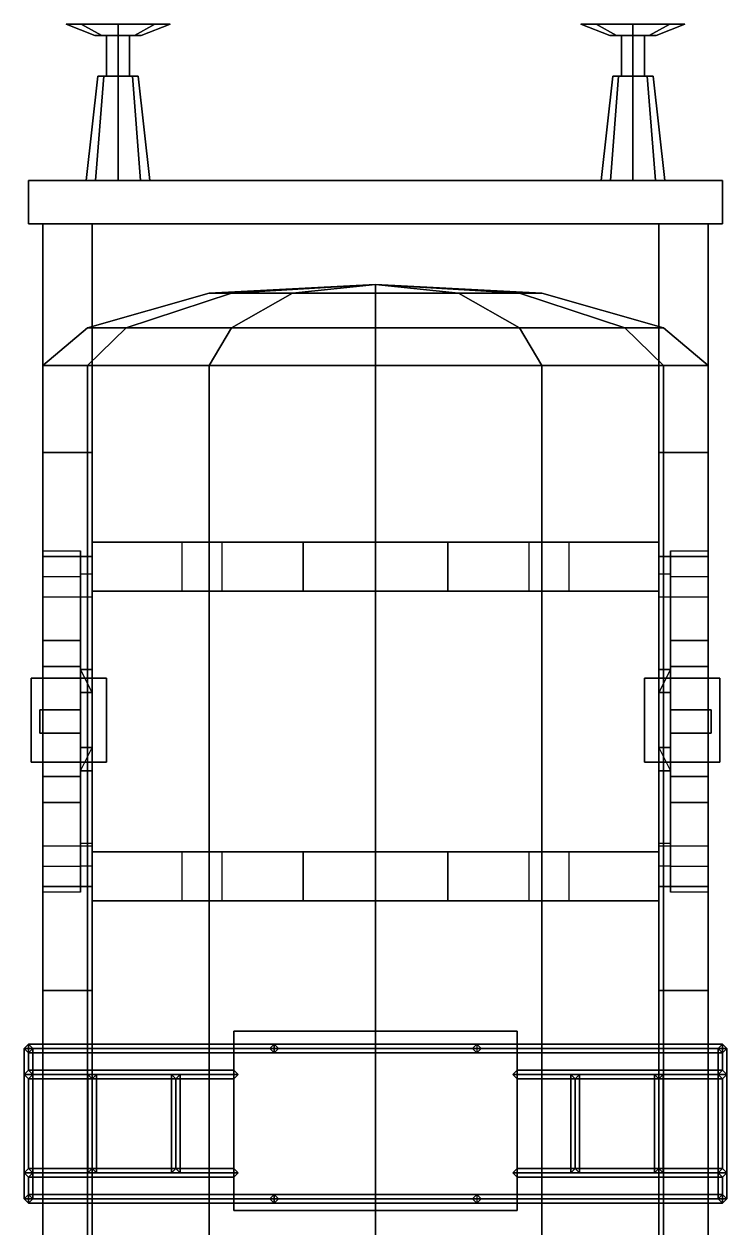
# Model space of a CAD drawing. Extents: x -1.21 to 1.22, y -4.32 to 4.32.
# Drawn here: x -1.215 to 1.215, y 0.16 to 4.32 of the extents above; entities that cross this region are included whole.
import ezdxf

# ---------------------------------------------------------------- set-up
doc = ezdxf.new("R2010")
doc.units = 0
doc.layers.get('0').update_dxf_attribs({"linetype": 'CONTINUOUS'})
doc.layers.add('BUFFER', color=1, linetype='CONTINUOUS')

msp = doc.modelspace()

# ---------------------------------------------------------------- linework, layer by layer
for points in [[(-1.2, 3.78, 0.88), (-1.2, 3.63, 0.88), (-1.2, 3.63, 1.3), (-1.2, 3.78, 1.3)], [(-1.2, 3.78, 1.3), (-1.2, 3.63, 1.3), (1.2, 3.63, 1.3), (1.2, 3.78, 1.3)], [(1.2, 3.78, 1.3), (1.2, 3.78, 0.88), (-1.2, 3.78, 0.88), (-1.2, 3.78, 1.3)], [(1.2, 3.78, 0.88), (1.2, 3.63, 0.88), (-1.2, 3.63, 0.88), (-1.2, 3.78, 0.88)], [(1.2, 3.63, 1.3), (1.2, 3.63, 0.88), (1.2, 3.78, 0.88), (1.2, 3.78, 1.3)], [(-1.2, 3.63, 1.3), (-1.2, 3.63, 0.88), (1.2, 3.63, 0.88), (1.2, 3.63, 1.3)], [(-1.15, -3.63, 1.3), (-0.98, -3.63, 1.3), (-0.98, 3.63, 1.3), (-1.15, 3.63, 1.3)], [(-1.15, 3.63, 1.3), (-1.15, 3.63, 1.01), (-1.15, -3.63, 1.01), (-1.15, -3.63, 1.3)], [(-1.15, 3.63, 1.01), (-0.98, 3.63, 1.01), (-0.98, -3.63, 1.01), (-1.15, -3.63, 1.01)], [(-0.98, -3.63, 1.3), (-0.98, -3.63, 1.01), (-0.98, 3.63, 1.01), (-0.98, 3.63, 1.3)], [(0.98, 3.63, 1.3), (0.98, 3.63, 1.01), (0.98, -3.63, 1.01), (0.98, -3.63, 1.3)], [(0.98, -3.63, 1.3), (1.15, -3.63, 1.3), (1.15, 3.63, 1.3), (0.98, 3.63, 1.3)], [(0.98, 3.63, 1.01), (1.15, 3.63, 1.01), (1.15, -3.63, 1.01), (0.98, -3.63, 1.01)], [(1.15, -3.63, 1.3), (1.15, -3.63, 1.01), (1.15, 3.63, 1.01), (1.15, 3.63, 1.3)], [(0, 3.42, 2.46), (-0.575, 3.39, 2.46), (-0.498, 3.39, 2.7475), (0, 3.42, 2.46)], [(0, 3.42, 2.46), (-0.498, 3.39, 2.1725), (-0.575, 3.39, 2.46), (0, 3.42, 2.46)], [(0, 3.42, 2.46), (-0.498, 3.39, 2.7475), (-0.2875, 3.39, 2.958), (0, 3.42, 2.46)], [(0, 3.42, 2.46), (-0.2875, 3.39, 1.962), (-0.498, 3.39, 2.1725), (0, 3.42, 2.46)], [(0, 3.42, 2.46), (-0.2875, 3.39, 2.958), (0, 3.39, 3.035), (0, 3.42, 2.46)], [(0, 3.42, 2.46), (0, 3.39, 1.885), (-0.2875, 3.39, 1.962), (0, 3.42, 2.46)], [(0, 3.42, 2.46), (0, 3.39, 3.035), (0.2875, 3.39, 2.958), (0, 3.42, 2.46)], [(0, 3.42, 2.46), (0.2875, 3.39, 2.958), (0.498, 3.39, 2.7475), (0, 3.42, 2.46)], [(0, 3.42, 2.46), (0.498, 3.39, 2.7475), (0.575, 3.39, 2.46), (0, 3.42, 2.46)], [(0, 3.42, 2.46), (0.575, 3.39, 2.46), (0.498, 3.39, 2.1725), (0, 3.42, 2.46)], [(0, 3.42, 2.46), (0.498, 3.39, 2.1725), (0.2875, 3.39, 1.962), (0, 3.42, 2.46)], [(0, 3.42, 2.46), (0.2875, 3.39, 1.962), (0, 3.39, 1.885), (0, 3.42, 2.46)], [(-0.575, 3.39, 2.46), (-0.9959, 3.27, 2.46), (-0.8625, 3.27, 2.958), (-0.498, 3.39, 2.7475)], [(-0.498, 3.39, 2.1725), (-0.8625, 3.27, 1.962), (-0.9959, 3.27, 2.46), (-0.575, 3.39, 2.46)], [(-0.498, 3.39, 2.7475), (-0.8625, 3.27, 2.958), (-0.498, 3.27, 3.3225), (-0.2875, 3.39, 2.958)], [(-0.2875, 3.39, 1.962), (-0.498, 3.27, 1.5975), (-0.8625, 3.27, 1.962), (-0.498, 3.39, 2.1725)], [(-0.2875, 3.39, 2.958), (-0.498, 3.27, 3.3225), (0, 3.27, 3.4559), (0, 3.39, 3.035)], [(0, 3.39, 1.885), (0, 3.27, 1.4641), (-0.498, 3.27, 1.5975), (-0.2875, 3.39, 1.962)], [(0, 3.39, 3.035), (0, 3.27, 3.4559), (0.498, 3.27, 3.3225), (0.2875, 3.39, 2.958)], [(0.2875, 3.39, 1.962), (0.498, 3.27, 1.5975), (0, 3.27, 1.4641), (0, 3.39, 1.885)], [(0.2875, 3.39, 2.958), (0.498, 3.27, 3.3225), (0.8625, 3.27, 2.958), (0.498, 3.39, 2.7475)], [(0.498, 3.39, 2.1725), (0.8625, 3.27, 1.962), (0.498, 3.27, 1.5975), (0.2875, 3.39, 1.962)], [(0.498, 3.39, 2.7475), (0.8625, 3.27, 2.958), (0.9959, 3.27, 2.46), (0.575, 3.39, 2.46)], [(0.575, 3.39, 2.46), (0.9959, 3.27, 2.46), (0.8625, 3.27, 1.962), (0.498, 3.39, 2.1725)], [(-0.9959, 3.27, 2.46), (-1.15, 3.14, 2.46), (-0.9959, 3.14, 3.035), (-0.8625, 3.27, 2.958)], [(-0.8625, 3.27, 1.962), (-0.9959, 3.14, 1.885), (-1.15, 3.14, 2.46), (-0.9959, 3.27, 2.46)], [(-0.8625, 3.27, 2.958), (-0.9959, 3.14, 3.035), (-0.575, 3.14, 3.4559), (-0.498, 3.27, 3.3225)], [(-0.498, 3.27, 1.5975), (-0.575, 3.14, 1.4641), (-0.9959, 3.14, 1.885), (-0.8625, 3.27, 1.962)], [(-0.498, 3.27, 3.3225), (-0.575, 3.14, 3.4559), (0, 3.14, 3.61), (0, 3.27, 3.4559)], [(0, 3.27, 1.4641), (0, 3.14, 1.31), (-0.575, 3.14, 1.4641), (-0.498, 3.27, 1.5975)], [(0, 3.27, 3.4559), (0, 3.14, 3.61), (0.575, 3.14, 3.4559), (0.498, 3.27, 3.3225)], [(0.498, 3.27, 1.5975), (0.575, 3.14, 1.4641), (0, 3.14, 1.31), (0, 3.27, 1.4641)], [(0.498, 3.27, 3.3225), (0.575, 3.14, 3.4559), (0.9959, 3.14, 3.035), (0.8625, 3.27, 2.958)], [(0.8625, 3.27, 1.962), (0.9959, 3.14, 1.885), (0.575, 3.14, 1.4641), (0.498, 3.27, 1.5975)], [(0.8625, 3.27, 2.958), (0.9959, 3.14, 3.035), (1.15, 3.14, 2.46), (0.9959, 3.27, 2.46)], [(0.9959, 3.27, 2.46), (1.15, 3.14, 2.46), (0.9959, 3.14, 1.885), (0.8625, 3.27, 1.962)], [(-0.9959, 3.14, 3.035), (-1.15, 3.14, 2.46), (-1.15, -3.14, 2.46), (-0.9959, -3.14, 3.035)], [(-1.15, 3.14, 2.46), (-0.9959, 3.14, 1.885), (-0.9959, -3.14, 1.885), (-1.15, -3.14, 2.46)], [(-0.575, 3.14, 3.4559), (-0.9959, 3.14, 3.035), (-0.9959, -3.14, 3.035), (-0.575, -3.14, 3.4559)], [(-0.9959, 3.14, 1.885), (-0.575, 3.14, 1.4641), (-0.575, -3.14, 1.4641), (-0.9959, -3.14, 1.885)], [(0, 3.14, 3.61), (-0.575, 3.14, 3.4559), (-0.575, -3.14, 3.4559), (0, -3.14, 3.61)], [(-0.575, 3.14, 1.4641), (0, 3.14, 1.31), (0, -3.14, 1.31), (-0.575, -3.14, 1.4641)], [(0.575, 3.14, 3.4559), (0, 3.14, 3.61), (0, -3.14, 3.61), (0.575, -3.14, 3.4559)], [(0, 3.14, 1.31), (0.575, 3.14, 1.4641), (0.575, -3.14, 1.4641), (0, -3.14, 1.31)], [(0.9959, 3.14, 3.035), (0.575, 3.14, 3.4559), (0.575, -3.14, 3.4559), (0.9959, -3.14, 3.035)], [(0.575, 3.14, 1.4641), (0.9959, 3.14, 1.885), (0.9959, -3.14, 1.885), (0.575, -3.14, 1.4641)], [(1.15, 3.14, 2.46), (0.9959, 3.14, 3.035), (0.9959, -3.14, 3.035), (1.15, -3.14, 2.46)], [(0.9959, 3.14, 1.885), (1.15, 3.14, 2.46), (1.15, -3.14, 2.46), (0.9959, -3.14, 1.885)], [(-1.15, 2.84, 1.01), (-1.15, 2.84, 0.96), (-1.15, 2.48, 0.83), (-1.15, 2.34, 1.01)], [(-1.15, 2.84, 0.96), (-0.98, 2.84, 0.96), (-0.98, 2.48, 0.83), (-1.15, 2.48, 0.83)], [(-0.98, 2.84, 1.01), (-0.98, 2.84, 0.96), (-1.15, 2.84, 0.96), (-1.15, 2.84, 1.01)], [(-0.98, 2.34, 1.01), (-0.98, 2.48, 0.83), (-0.98, 2.84, 0.96), (-0.98, 2.84, 1.01)], [(0.98, 2.84, 0.96), (1.15, 2.84, 0.96), (1.15, 2.48, 0.83), (0.98, 2.48, 0.83)], [(1.15, 2.84, 1.01), (1.15, 2.84, 0.96), (0.98, 2.84, 0.96), (0.98, 2.84, 1.01)], [(0.98, 2.84, 1.01), (0.98, 2.84, 0.96), (0.98, 2.48, 0.83), (0.98, 2.34, 1.01)], [(1.15, 2.34, 1.01), (1.15, 2.48, 0.83), (1.15, 2.84, 0.96), (1.15, 2.84, 1.01)], [(-1.02, 2.5, 0.88), (-1.02, 2.1, 0.68), (-1.15, 2.1, 0.68), (-1.15, 2.5, 0.88)], [(-1.15, 2.5, 0.88), (-1.15, 2.1, 0.68), (-1.15, 2.19, 0.85), (-1.15, 2.41, 0.95)], [(-1.02, 2.19, 0.85), (-1.02, 2.1, 0.68), (-1.02, 2.5, 0.88), (-1.02, 2.41, 0.95)], [(0.98, 2.36, 1.3), (0.98, 2.53, 1.3), (-0.98, 2.53, 1.3), (-0.98, 2.36, 1.3)], [(0.98, 2.53, 1.3), (0.98, 2.53, 1.01), (-0.98, 2.53, 1.01), (-0.98, 2.53, 1.3)], [(-0.98, 2.36, 1.01), (-0.98, 2.53, 1.01), (0.98, 2.53, 1.01), (0.98, 2.36, 1.01)], [(-0.25, 2.53, 1.38), (-0.25, 2.53, 1.3), (-0.67, 2.53, 1.3), (-0.53, 2.53, 1.46)], [(-0.53, 2.53, 1.46), (-0.67, 2.53, 1.3), (-0.67, 2.36, 1.3), (-0.53, 2.36, 1.46)], [(-0.25, 2.36, 1.3), (-0.25, 2.53, 1.3), (-0.25, 2.53, 1.38), (-0.25, 2.36, 1.38)], [(0.25, 2.53, 1.3), (0.25, 2.36, 1.3), (0.25, 2.36, 1.38), (0.25, 2.53, 1.38)], [(0.53, 2.53, 1.46), (0.67, 2.53, 1.3), (0.25, 2.53, 1.3), (0.25, 2.53, 1.38)], [(0.53, 2.36, 1.46), (0.67, 2.36, 1.3), (0.67, 2.53, 1.3), (0.53, 2.53, 1.46)], [(1.02, 2.5, 0.88), (1.02, 2.1, 0.68), (1.02, 2.19, 0.85), (1.02, 2.41, 0.95)], [(1.15, 2.5, 0.88), (1.15, 2.1, 0.68), (1.02, 2.1, 0.68), (1.02, 2.5, 0.88)], [(1.15, 2.19, 0.85), (1.15, 2.1, 0.68), (1.15, 2.5, 0.88), (1.15, 2.41, 0.95)], [(-1.15, 2.48, 0.83), (-0.98, 2.48, 0.83), (-0.98, 2.34, 1.01), (-1.15, 2.34, 1.01)], [(0.98, 2.48, 0.83), (1.15, 2.48, 0.83), (1.15, 2.34, 1.01), (0.98, 2.34, 1.01)], [(-1.02, 2.42, 1.01), (-1.02, 2.09, 0.35), (-1.02, 2.09, 0.49), (-1.02, 2.34, 1.01)], [(-0.98, 2.42, 1.01), (-0.98, 2.09, 0.35), (-1.02, 2.09, 0.35), (-1.02, 2.42, 1.01)], [(-0.98, 2.09, 0.49), (-0.98, 2.09, 0.35), (-0.98, 2.42, 1.01), (-0.98, 2.34, 1.01)], [(0.98, 2.42, 1.01), (0.98, 2.09, 0.35), (0.98, 2.09, 0.49), (0.98, 2.34, 1.01)], [(1.02, 2.42, 1.01), (1.02, 2.09, 0.35), (0.98, 2.09, 0.35), (0.98, 2.42, 1.01)], [(1.02, 2.09, 0.49), (1.02, 2.09, 0.35), (1.02, 2.42, 1.01), (1.02, 2.34, 1.01)], [(-1.15, 2.41, 0.95), (-1.15, 2.19, 0.85), (-1.02, 2.19, 0.85), (-1.02, 2.41, 0.95)], [(1.02, 2.41, 0.95), (1.02, 2.19, 0.85), (1.15, 2.19, 0.85), (1.15, 2.41, 0.95)], [(-1.02, 2.34, 1.01), (-1.02, 2.09, 0.49), (-0.98, 2.09, 0.49), (-0.98, 2.34, 1.01)], [(-0.98, 2.36, 1.3), (-0.98, 2.36, 1.01), (0.98, 2.36, 1.01), (0.98, 2.36, 1.3)], [(-0.53, 2.36, 1.46), (-0.67, 2.36, 1.3), (-0.25, 2.36, 1.3), (-0.25, 2.36, 1.38)], [(0.25, 2.36, 1.38), (0.25, 2.36, 1.3), (0.67, 2.36, 1.3), (0.53, 2.36, 1.46)], [(0.98, 2.34, 1.01), (0.98, 2.09, 0.49), (1.02, 2.09, 0.49), (1.02, 2.34, 1.01)], [(-1.15, 2.19, 0.85), (-1.15, 1.95, 0.85), (-1.02, 1.95, 0.85), (-1.02, 2.19, 0.85)], [(-1.15, 2.1, 0.68), (-1.15, 1.95, 0.68), (-1.15, 1.95, 0.85), (-1.15, 2.19, 0.85)], [(1.02, 2.1, 0.68), (1.02, 1.95, 0.68), (1.02, 1.95, 0.85), (1.02, 2.19, 0.85)], [(1.02, 2.19, 0.85), (1.02, 1.95, 0.85), (1.15, 1.95, 0.85), (1.15, 2.19, 0.85)], [(1.15, 1.95, 0.85), (1.15, 1.95, 0.68), (1.15, 2.1, 0.68), (1.15, 2.19, 0.85)], [(-1.02, 2.1, 0.68), (-1.02, 1.95, 0.68), (-1.15, 1.95, 0.68), (-1.15, 2.1, 0.68)], [(-1.02, 2.09, 0.68), (-1.02, 2.09, 0.23), (-1.02, 1.74, 0.23), (-1.02, 1.74, 0.68)], [(-0.98, 2.09, 1.01), (-0.98, 2.09, 0.23), (-1.02, 2.09, 0.23), (-1.02, 2.09, 1.01)], [(-1.02, 1.74, 0.23), (-1.02, 2.09, 0.23), (-0.98, 2.09, 0.23), (-0.98, 1.74, 0.23)], [(-0.98, 1.82, 0.68), (-0.98, 2.01, 0.68), (-1.02, 2.09, 0.68), (-1.02, 1.74, 0.68)], [(-1.02, 2.09, 1.01), (-1.02, 2.09, 0.68), (-1.02, 2.01, 0.68), (-1.02, 2.01, 1.01)], [(-0.98, 1.74, 0.23), (-0.98, 2.09, 0.23), (-0.98, 2.09, 0.68), (-0.98, 1.74, 0.68)], [(-0.98, 2.01, 0.68), (-0.98, 2.09, 0.68), (-0.98, 2.09, 1.01), (-0.98, 2.01, 1.01)], [(0.98, 2.09, 0.23), (0.98, 1.74, 0.23), (0.98, 1.74, 0.68), (0.98, 2.09, 0.68)], [(1.02, 2.09, 1.01), (1.02, 2.09, 0.23), (0.98, 2.09, 0.23), (0.98, 2.09, 1.01)], [(1.02, 2.09, 0.23), (1.02, 1.74, 0.23), (0.98, 1.74, 0.23), (0.98, 2.09, 0.23)], [(0.98, 2.01, 0.68), (0.98, 1.82, 0.68), (1.02, 1.74, 0.68), (1.02, 2.09, 0.68)], [(0.98, 2.09, 0.68), (0.98, 2.01, 0.68), (0.98, 2.01, 1.01), (0.98, 2.09, 1.01)], [(1.15, 2.1, 0.68), (1.15, 1.95, 0.68), (1.02, 1.95, 0.68), (1.02, 2.1, 0.68)], [(1.02, 1.74, 0.68), (1.02, 1.74, 0.23), (1.02, 2.09, 0.23), (1.02, 2.09, 0.68)], [(1.02, 2.01, 1.01), (1.02, 2.01, 0.68), (1.02, 2.09, 0.68), (1.02, 2.09, 1.01)], [(-1.19, 2.06, 0.63), (-1.19, 2.06, 0.35), (-1.19, 1.77, 0.35), (-1.19, 1.77, 0.63)], [(-0.93, 2.06, 0.63), (-0.93, 2.06, 0.35), (-1.19, 2.06, 0.35), (-1.19, 2.06, 0.63)], [(-1.19, 1.77, 0.35), (-1.19, 2.06, 0.35), (-0.93, 2.06, 0.35), (-0.93, 1.77, 0.35)], [(-0.93, 1.77, 0.63), (-0.93, 2.06, 0.63), (-1.19, 2.06, 0.63), (-1.19, 1.77, 0.63)], [(-0.93, 1.77, 0.35), (-0.93, 2.06, 0.35), (-0.93, 2.06, 0.63), (-0.93, 1.77, 0.63)], [(0.93, 2.06, 0.35), (0.93, 1.77, 0.35), (0.93, 1.77, 0.63), (0.93, 2.06, 0.63)], [(1.19, 2.06, 0.63), (1.19, 2.06, 0.35), (0.93, 2.06, 0.35), (0.93, 2.06, 0.63)], [(1.19, 2.06, 0.35), (1.19, 1.77, 0.35), (0.93, 1.77, 0.35), (0.93, 2.06, 0.35)], [(0.93, 2.06, 0.63), (0.93, 1.77, 0.63), (1.19, 1.77, 0.63), (1.19, 2.06, 0.63)], [(1.19, 1.77, 0.63), (1.19, 1.77, 0.35), (1.19, 2.06, 0.35), (1.19, 2.06, 0.63)], [(-1.02, 2.01, 1.01), (-1.02, 2.01, 0.68), (-0.98, 2.01, 0.68), (-0.98, 2.01, 1.01)], [(0.98, 2.01, 1.01), (0.98, 2.01, 0.68), (1.02, 2.01, 0.68), (1.02, 2.01, 1.01)], [(-1.02, 1.87, 0.87), (-1.02, 1.95, 0.87), (-1.16, 1.95, 0.87), (-1.16, 1.87, 0.87)], [(-1.16, 1.95, 0.87), (-1.16, 1.95, 0.63), (-1.16, 1.87, 0.63), (-1.16, 1.87, 0.87)], [(-1.02, 1.95, 0.87), (-1.02, 1.95, 0.63), (-1.16, 1.95, 0.63), (-1.16, 1.95, 0.87)], [(-1.02, 1.87, 0.63), (-1.02, 1.95, 0.63), (-1.02, 1.95, 0.87), (-1.02, 1.87, 0.87)], [(1.16, 1.95, 0.87), (1.16, 1.95, 0.63), (1.02, 1.95, 0.63), (1.02, 1.95, 0.87)], [(1.02, 1.95, 0.63), (1.02, 1.87, 0.63), (1.02, 1.87, 0.87), (1.02, 1.95, 0.87)], [(1.02, 1.95, 0.87), (1.02, 1.87, 0.87), (1.16, 1.87, 0.87), (1.16, 1.95, 0.87)], [(1.16, 1.87, 0.87), (1.16, 1.87, 0.63), (1.16, 1.95, 0.63), (1.16, 1.95, 0.87)], [(-1.16, 1.87, 0.87), (-1.16, 1.87, 0.63), (-1.02, 1.87, 0.63), (-1.02, 1.87, 0.87)], [(-1.15, 1.87, 0.85), (-1.15, 1.87, 0.68), (-1.15, 1.72, 0.68), (-1.15, 1.63, 0.85)], [(-1.15, 1.72, 0.68), (-1.15, 1.87, 0.68), (-1.02, 1.87, 0.68), (-1.02, 1.72, 0.68)], [(-1.02, 1.63, 0.85), (-1.02, 1.87, 0.85), (-1.15, 1.87, 0.85), (-1.15, 1.63, 0.85)], [(1.02, 1.87, 0.87), (1.02, 1.87, 0.63), (1.16, 1.87, 0.63), (1.16, 1.87, 0.87)], [(1.02, 1.87, 0.85), (1.02, 1.87, 0.68), (1.02, 1.72, 0.68), (1.02, 1.63, 0.85)], [(1.02, 1.72, 0.68), (1.02, 1.87, 0.68), (1.15, 1.87, 0.68), (1.15, 1.72, 0.68)], [(1.15, 1.63, 0.85), (1.15, 1.87, 0.85), (1.02, 1.87, 0.85), (1.02, 1.63, 0.85)], [(1.15, 1.72, 0.68), (1.15, 1.87, 0.68), (1.15, 1.87, 0.85), (1.15, 1.63, 0.85)], [(-1.02, 1.82, 1.01), (-1.02, 1.82, 0.68), (-1.02, 1.74, 0.68), (-1.02, 1.74, 1.01)], [(-0.98, 1.82, 1.01), (-0.98, 1.82, 0.68), (-1.02, 1.82, 0.68), (-1.02, 1.82, 1.01)], [(-0.98, 1.74, 0.68), (-0.98, 1.82, 0.68), (-0.98, 1.82, 1.01), (-0.98, 1.74, 1.01)], [(0.98, 1.82, 0.68), (0.98, 1.74, 0.68), (0.98, 1.74, 1.01), (0.98, 1.82, 1.01)], [(1.02, 1.82, 1.01), (1.02, 1.82, 0.68), (0.98, 1.82, 0.68), (0.98, 1.82, 1.01)], [(1.02, 1.74, 1.01), (1.02, 1.74, 0.68), (1.02, 1.82, 0.68), (1.02, 1.82, 1.01)], [(-1.19, 1.77, 0.63), (-1.19, 1.77, 0.35), (-0.93, 1.77, 0.35), (-0.93, 1.77, 0.63)], [(0.93, 1.77, 0.63), (0.93, 1.77, 0.35), (1.19, 1.77, 0.35), (1.19, 1.77, 0.63)], [(-1.15, 1.63, 0.85), (-1.15, 1.72, 0.68), (-1.15, 1.32, 0.88), (-1.15, 1.41, 0.95)], [(-1.15, 1.32, 0.88), (-1.15, 1.72, 0.68), (-1.02, 1.72, 0.68), (-1.02, 1.32, 0.88)], [(-1.02, 1.74, 1.01), (-1.02, 1.74, 0.23), (-0.98, 1.74, 0.23), (-0.98, 1.74, 1.01)], [(-1.02, 1.74, 0.49), (-1.02, 1.74, 0.35), (-1.02, 1.41, 1.01), (-1.02, 1.49, 1.01)], [(-1.02, 1.41, 1.01), (-1.02, 1.74, 0.35), (-0.98, 1.74, 0.35), (-0.98, 1.41, 1.01)], [(-0.98, 1.49, 1.01), (-0.98, 1.74, 0.49), (-1.02, 1.74, 0.49), (-1.02, 1.49, 1.01)], [(-1.02, 1.32, 0.88), (-1.02, 1.72, 0.68), (-1.02, 1.63, 0.85), (-1.02, 1.41, 0.95)], [(-0.98, 1.41, 1.01), (-0.98, 1.74, 0.35), (-0.98, 1.74, 0.49), (-0.98, 1.49, 1.01)], [(0.98, 1.74, 1.01), (0.98, 1.74, 0.23), (1.02, 1.74, 0.23), (1.02, 1.74, 1.01)], [(0.98, 1.74, 0.49), (0.98, 1.74, 0.35), (0.98, 1.41, 1.01), (0.98, 1.49, 1.01)], [(0.98, 1.41, 1.01), (0.98, 1.74, 0.35), (1.02, 1.74, 0.35), (1.02, 1.41, 1.01)], [(1.02, 1.49, 1.01), (1.02, 1.74, 0.49), (0.98, 1.74, 0.49), (0.98, 1.49, 1.01)], [(1.02, 1.41, 1.01), (1.02, 1.74, 0.35), (1.02, 1.74, 0.49), (1.02, 1.49, 1.01)], [(1.02, 1.63, 0.85), (1.02, 1.72, 0.68), (1.02, 1.32, 0.88), (1.02, 1.41, 0.95)], [(1.02, 1.32, 0.88), (1.02, 1.72, 0.68), (1.15, 1.72, 0.68), (1.15, 1.32, 0.88)], [(1.15, 1.32, 0.88), (1.15, 1.72, 0.68), (1.15, 1.63, 0.85), (1.15, 1.41, 0.95)], [(-1.02, 1.41, 0.95), (-1.02, 1.63, 0.85), (-1.15, 1.63, 0.85), (-1.15, 1.41, 0.95)], [(1.15, 1.41, 0.95), (1.15, 1.63, 0.85), (1.02, 1.63, 0.85), (1.02, 1.41, 0.95)], [(-1.15, 1.48, 1.01), (-1.15, 1.34, 0.83), (-1.15, 0.98, 0.96), (-1.15, 0.98, 1.01)], [(-0.98, 1.34, 0.83), (-1.15, 1.34, 0.83), (-1.15, 1.48, 1.01), (-0.98, 1.48, 1.01)], [(-0.98, 0.98, 1.01), (-0.98, 0.98, 0.96), (-0.98, 1.34, 0.83), (-0.98, 1.48, 1.01)], [(0.98, 1.29, 1.3), (0.98, 1.46, 1.3), (-0.98, 1.46, 1.3), (-0.98, 1.29, 1.3)], [(0.98, 1.46, 1.3), (0.98, 1.46, 1.01), (-0.98, 1.46, 1.01), (-0.98, 1.46, 1.3)], [(-0.98, 1.29, 1.01), (-0.98, 1.46, 1.01), (0.98, 1.46, 1.01), (0.98, 1.29, 1.01)], [(-0.53, 1.46, 1.46), (-0.67, 1.46, 1.3), (-0.67, 1.29, 1.3), (-0.53, 1.29, 1.46)], [(-0.25, 1.46, 1.38), (-0.25, 1.46, 1.3), (-0.67, 1.46, 1.3), (-0.53, 1.46, 1.46)], [(-0.25, 1.29, 1.3), (-0.25, 1.46, 1.3), (-0.25, 1.46, 1.38), (-0.25, 1.29, 1.38)], [(0.25, 1.46, 1.3), (0.25, 1.29, 1.3), (0.25, 1.29, 1.38), (0.25, 1.46, 1.38)], [(0.53, 1.46, 1.46), (0.67, 1.46, 1.3), (0.25, 1.46, 1.3), (0.25, 1.46, 1.38)], [(0.53, 1.29, 1.46), (0.67, 1.29, 1.3), (0.67, 1.46, 1.3), (0.53, 1.46, 1.46)], [(0.98, 1.48, 1.01), (0.98, 1.34, 0.83), (0.98, 0.98, 0.96), (0.98, 0.98, 1.01)], [(1.15, 1.34, 0.83), (0.98, 1.34, 0.83), (0.98, 1.48, 1.01), (1.15, 1.48, 1.01)], [(1.15, 0.98, 1.01), (1.15, 0.98, 0.96), (1.15, 1.34, 0.83), (1.15, 1.48, 1.01)], [(-0.98, 0.98, 0.96), (-1.15, 0.98, 0.96), (-1.15, 1.34, 0.83), (-0.98, 1.34, 0.83)], [(1.15, 0.98, 0.96), (0.98, 0.98, 0.96), (0.98, 1.34, 0.83), (1.15, 1.34, 0.83)], [(-0.98, 1.29, 1.3), (-0.98, 1.29, 1.01), (0.98, 1.29, 1.01), (0.98, 1.29, 1.3)], [(-0.53, 1.29, 1.46), (-0.67, 1.29, 1.3), (-0.25, 1.29, 1.3), (-0.25, 1.29, 1.38)], [(0.25, 1.29, 1.38), (0.25, 1.29, 1.3), (0.67, 1.29, 1.3), (0.53, 1.29, 1.46)], [(-1.15, 0.98, 1.01), (-1.15, 0.98, 0.96), (-0.98, 0.98, 0.96), (-0.98, 0.98, 1.01)], [(0.98, 0.98, 1.01), (0.98, 0.98, 0.96), (1.15, 0.98, 0.96), (1.15, 0.98, 1.01)], [(-0.49, 0.84, 3.7), (-0.49, 0.22, 3.7), (0.49, 0.22, 3.7), (0.49, 0.84, 3.7)], [(-0.49, 0.84, 3.62), (-0.49, 0.22, 3.62), (-0.49, 0.22, 3.7), (-0.49, 0.84, 3.7)], [(0.49, 0.84, 3.7), (0.49, 0.84, 3.62), (-0.49, 0.84, 3.62), (-0.49, 0.84, 3.7)], [(0.49, 0.84, 3.62), (0.49, 0.22, 3.62), (-0.49, 0.22, 3.62), (-0.49, 0.84, 3.62)], [(0.49, 0.22, 3.7), (0.49, 0.22, 3.62), (0.49, 0.84, 3.62), (0.49, 0.84, 3.7)], [(-1.2, 0.795, 3.07), (-1.215, 0.78, 3.07), (-0.35, 0.78, 4.295), (-0.35, 0.795, 4.28)], [(-1.2, 0.795, 2.865), (-1.215, 0.78, 2.88), (-1.215, 0.78, 3.07), (-1.2, 0.795, 3.07)], [(-1.2, 0.705, 2.865), (-1.215, 0.69, 2.88), (-1.215, 0.78, 2.88), (-1.2, 0.795, 2.865)], [(-1.185, 0.78, 3.07), (-1.2, 0.795, 3.07), (-0.35, 0.795, 4.28), (-0.365, 0.78, 4.2435)], [(-1.185, 0.78, 2.88), (-1.2, 0.795, 2.865), (-1.2, 0.795, 3.07), (-1.185, 0.78, 3.07)], [(-1.185, 0.69, 2.88), (-1.2, 0.705, 2.865), (-1.2, 0.795, 2.865), (-1.185, 0.78, 2.88)], [(-0.35, 0.795, 3.7), (-0.365, 0.78, 3.7), (-0.365, 0.78, 4.2435), (-0.35, 0.795, 4.28)], [(-0.335, 0.78, 3.7), (-0.35, 0.795, 3.7), (-0.35, 0.795, 4.28), (-0.335, 0.78, 4.265)], [(0.365, 0.78, 4.295), (0.35, 0.795, 4.28), (-0.35, 0.795, 4.28), (-0.35, 0.78, 4.295)], [(0.35, 0.795, 4.28), (0.335, 0.78, 4.265), (-0.335, 0.78, 4.265), (-0.35, 0.795, 4.28)], [(0.35, 0.795, 3.7), (0.335, 0.78, 3.7), (0.335, 0.78, 4.265), (0.35, 0.795, 4.28)], [(0.365, 0.78, 3.7), (0.35, 0.795, 3.7), (0.35, 0.795, 4.28), (0.365, 0.78, 4.295)], [(1.2, 0.795, 3.07), (1.185, 0.78, 3.07), (0.365, 0.78, 4.2435), (0.35, 0.795, 4.28)], [(1.215, 0.78, 3.07), (1.2, 0.795, 3.07), (0.35, 0.795, 4.28), (0.35, 0.78, 4.295)], [(1.2, 0.795, 2.865), (1.185, 0.78, 2.88), (1.185, 0.78, 3.07), (1.2, 0.795, 3.07)], [(1.2, 0.705, 2.865), (1.185, 0.69, 2.88), (1.185, 0.78, 2.88), (1.2, 0.795, 2.865)], [(1.2, 0.795, 2.895), (1.185, 0.78, 2.88), (1.185, 0.78, 3.07), (1.2, 0.795, 3.07)], [(1.215, 0.78, 2.88), (1.2, 0.795, 2.865), (1.2, 0.795, 3.07), (1.215, 0.78, 3.07)], [(1.215, 0.69, 2.88), (1.2, 0.705, 2.865), (1.2, 0.795, 2.865), (1.215, 0.78, 2.88)], [(1.215, 0.78, 2.88), (1.2, 0.795, 2.895), (1.2, 0.795, 3.07), (1.215, 0.78, 3.07)], [(-1.215, 0.78, 3.07), (-1.2, 0.765, 3.07), (-0.35, 0.765, 4.28), (-0.35, 0.78, 4.295)], [(-1.215, 0.78, 2.88), (-1.2, 0.765, 2.895), (-1.2, 0.765, 3.07), (-1.215, 0.78, 3.07)], [(-1.215, 0.69, 2.88), (-1.2, 0.705, 2.895), (-1.2, 0.765, 2.895), (-1.215, 0.78, 2.88)], [(-1.2, 0.765, 3.07), (-1.185, 0.78, 3.07), (-0.365, 0.78, 4.2435), (-0.35, 0.765, 4.28)], [(-1.2, 0.765, 2.895), (-1.185, 0.78, 2.88), (-1.185, 0.78, 3.07), (-1.2, 0.765, 3.07)], [(-1.2, 0.705, 2.895), (-1.185, 0.69, 2.88), (-1.185, 0.78, 2.88), (-1.2, 0.765, 2.895)], [(-0.365, 0.78, 3.7), (-0.35, 0.765, 3.7), (-0.35, 0.765, 4.28), (-0.365, 0.78, 4.2435)], [(-0.35, 0.765, 3.7), (-0.335, 0.78, 3.7), (-0.335, 0.78, 4.265), (-0.35, 0.765, 4.28)], [(0.35, 0.765, 4.28), (0.365, 0.78, 4.295), (-0.35, 0.78, 4.295), (-0.35, 0.765, 4.28)], [(0.335, 0.78, 4.265), (0.35, 0.765, 4.28), (-0.35, 0.765, 4.28), (-0.335, 0.78, 4.265)], [(0.335, 0.78, 3.7), (0.35, 0.765, 3.7), (0.35, 0.765, 4.28), (0.335, 0.78, 4.265)], [(0.35, 0.765, 3.7), (0.365, 0.78, 3.7), (0.365, 0.78, 4.295), (0.35, 0.765, 4.28)], [(1.185, 0.78, 3.07), (1.2, 0.765, 3.07), (0.35, 0.765, 4.28), (0.365, 0.78, 4.2435)], [(1.2, 0.765, 3.07), (1.215, 0.78, 3.07), (0.35, 0.78, 4.295), (0.35, 0.765, 4.28)], [(1.185, 0.78, 2.88), (1.2, 0.765, 2.895), (1.2, 0.765, 3.07), (1.185, 0.78, 3.07)], [(1.185, 0.69, 2.88), (1.2, 0.705, 2.895), (1.2, 0.765, 2.895), (1.185, 0.78, 2.88)], [(1.185, 0.78, 2.88), (1.2, 0.765, 2.865), (1.2, 0.765, 3.07), (1.185, 0.78, 3.07)], [(1.2, 0.765, 2.895), (1.215, 0.78, 2.88), (1.215, 0.78, 3.07), (1.2, 0.765, 3.07)], [(1.2, 0.705, 2.895), (1.215, 0.69, 2.88), (1.215, 0.78, 2.88), (1.2, 0.765, 2.895)], [(1.2, 0.765, 2.865), (1.215, 0.78, 2.88), (1.215, 0.78, 3.07), (1.2, 0.765, 3.07)], [(-1.2, 0.705, 2.9), (-1.215, 0.69, 2.9), (-0.49, 0.69, 3.69), (-0.49, 0.705, 3.67)], [(-1.2, 0.705, 0.56), (-1.215, 0.69, 0.56), (-1.215, 0.69, 2.9), (-1.2, 0.705, 2.9)], [(-1.185, 0.69, 0.56), (-1.2, 0.675, 0.56), (-1.215, 0.69, 0.56), (-1.2, 0.705, 0.56)], [(-1.215, 0.69, 2.9), (-1.2, 0.675, 2.9), (-0.49, 0.675, 3.67), (-0.49, 0.69, 3.69)], [(-1.215, 0.69, 0.56), (-1.2, 0.675, 0.56), (-1.2, 0.675, 2.9), (-1.215, 0.69, 2.9)], [(-1.2, 0.365, 0.615), (-1.215, 0.35, 0.63), (-1.215, 0.69, 0.63), (-1.2, 0.675, 0.615)], [(-1.215, 0.35, 0.63), (-1.2, 0.365, 0.645), (-1.2, 0.675, 0.645), (-1.215, 0.69, 0.63)], [(-1.2, 0.365, 1.255), (-1.215, 0.35, 1.27), (-1.215, 0.69, 1.27), (-1.2, 0.675, 1.255)], [(-1.215, 0.35, 1.27), (-1.2, 0.365, 1.285), (-1.2, 0.675, 1.285), (-1.215, 0.69, 1.27)], [(-1.2, 0.365, 0.915), (-1.215, 0.35, 0.93), (-1.215, 0.69, 0.93), (-1.2, 0.675, 0.915)], [(-1.215, 0.35, 0.93), (-1.2, 0.365, 0.945), (-1.2, 0.675, 0.945), (-1.215, 0.69, 0.93)], [(-1.2, 0.365, 1.905), (-1.215, 0.35, 1.92), (-1.215, 0.69, 1.92), (-1.2, 0.675, 1.905)], [(-1.215, 0.35, 1.92), (-1.2, 0.365, 1.935), (-1.2, 0.675, 1.935), (-1.215, 0.69, 1.92)], [(-1.2, 0.365, 1.595), (-1.215, 0.35, 1.61), (-1.215, 0.69, 1.61), (-1.2, 0.675, 1.595)], [(-1.215, 0.35, 1.61), (-1.2, 0.365, 1.625), (-1.2, 0.675, 1.625), (-1.215, 0.69, 1.61)], [(-1.2, 0.365, 2.205), (-1.215, 0.35, 2.22), (-1.215, 0.69, 2.22), (-1.2, 0.675, 2.205)], [(-1.215, 0.35, 2.22), (-1.2, 0.365, 2.235), (-1.2, 0.675, 2.235), (-1.215, 0.69, 2.22)], [(-1.2, 0.365, 2.805), (-1.215, 0.35, 2.82), (-1.215, 0.69, 2.82), (-1.2, 0.675, 2.805)], [(-1.215, 0.35, 2.82), (-1.2, 0.365, 2.835), (-1.2, 0.675, 2.835), (-1.215, 0.69, 2.82)], [(-1.2, 0.365, 2.525), (-1.215, 0.35, 2.54), (-1.215, 0.69, 2.54), (-1.2, 0.675, 2.525)], [(-1.215, 0.35, 2.54), (-1.2, 0.365, 2.555), (-1.2, 0.675, 2.555), (-1.215, 0.69, 2.54)], [(-1.185, 0.69, 2.9), (-1.2, 0.705, 2.9), (-0.49, 0.705, 3.67), (-0.475, 0.69, 3.67)], [(-1.185, 0.69, 0.56), (-1.2, 0.705, 0.56), (-1.2, 0.705, 2.9), (-1.185, 0.69, 2.9)], [(-1.2, 0.675, 2.9), (-1.185, 0.69, 2.9), (-0.475, 0.69, 3.67), (-0.49, 0.675, 3.67)], [(-1.2, 0.675, 0.56), (-1.185, 0.69, 0.56), (-1.185, 0.69, 2.9), (-1.2, 0.675, 2.9)], [(-1.185, 0.35, 0.63), (-1.2, 0.365, 0.615), (-1.2, 0.675, 0.615), (-1.185, 0.69, 0.63)], [(-1.2, 0.365, 0.645), (-1.185, 0.35, 0.63), (-1.185, 0.69, 0.63), (-1.2, 0.675, 0.645)], [(-1.185, 0.35, 1.27), (-1.2, 0.365, 1.255), (-1.2, 0.675, 1.255), (-1.185, 0.69, 1.27)], [(-1.2, 0.365, 1.285), (-1.185, 0.35, 1.27), (-1.185, 0.69, 1.27), (-1.2, 0.675, 1.285)], [(-1.185, 0.35, 0.93), (-1.2, 0.365, 0.915), (-1.2, 0.675, 0.915), (-1.185, 0.69, 0.93)], [(-1.2, 0.365, 0.945), (-1.185, 0.35, 0.93), (-1.185, 0.69, 0.93), (-1.2, 0.675, 0.945)], [(-1.185, 0.35, 1.92), (-1.2, 0.365, 1.905), (-1.2, 0.675, 1.905), (-1.185, 0.69, 1.92)], [(-1.2, 0.365, 1.935), (-1.185, 0.35, 1.92), (-1.185, 0.69, 1.92), (-1.2, 0.675, 1.935)], [(-1.185, 0.35, 1.61), (-1.2, 0.365, 1.595), (-1.2, 0.675, 1.595), (-1.185, 0.69, 1.61)], [(-1.2, 0.365, 1.625), (-1.185, 0.35, 1.61), (-1.185, 0.69, 1.61), (-1.2, 0.675, 1.625)], [(-1.185, 0.35, 2.22), (-1.2, 0.365, 2.205), (-1.2, 0.675, 2.205), (-1.185, 0.69, 2.22)], [(-1.2, 0.365, 2.235), (-1.185, 0.35, 2.22), (-1.185, 0.69, 2.22), (-1.2, 0.675, 2.235)], [(-1.185, 0.35, 2.82), (-1.2, 0.365, 2.805), (-1.2, 0.675, 2.805), (-1.185, 0.69, 2.82)], [(-1.2, 0.365, 2.835), (-1.185, 0.35, 2.82), (-1.185, 0.69, 2.82), (-1.2, 0.675, 2.835)], [(-1.185, 0.35, 2.54), (-1.2, 0.365, 2.525), (-1.2, 0.675, 2.525), (-1.185, 0.69, 2.54)], [(-1.2, 0.365, 2.555), (-1.185, 0.35, 2.54), (-1.185, 0.69, 2.54), (-1.2, 0.675, 2.555)], [(-0.98, 0.365, 3.125), (-0.995, 0.35, 3.14), (-0.995, 0.69, 3.14), (-0.98, 0.675, 3.125)], [(-0.995, 0.35, 3.14), (-0.98, 0.365, 3.155), (-0.98, 0.675, 3.155), (-0.995, 0.69, 3.14)], [(-0.965, 0.35, 3.14), (-0.98, 0.365, 3.125), (-0.98, 0.675, 3.125), (-0.965, 0.69, 3.14)], [(-0.98, 0.365, 3.155), (-0.965, 0.35, 3.14), (-0.965, 0.69, 3.14), (-0.98, 0.675, 3.155)], [(-0.69, 0.365, 3.435), (-0.705, 0.35, 3.45), (-0.705, 0.69, 3.45), (-0.69, 0.675, 3.435)], [(-0.705, 0.35, 3.45), (-0.69, 0.365, 3.465), (-0.69, 0.675, 3.465), (-0.705, 0.69, 3.45)], [(-0.675, 0.35, 3.45), (-0.69, 0.365, 3.435), (-0.69, 0.675, 3.435), (-0.675, 0.69, 3.45)], [(-0.69, 0.365, 3.465), (-0.675, 0.35, 3.45), (-0.675, 0.69, 3.45), (-0.69, 0.675, 3.465)], [(1.2, 0.705, 2.9), (1.185, 0.69, 2.9), (0.475, 0.69, 3.67), (0.49, 0.705, 3.67)], [(1.185, 0.69, 2.9), (1.2, 0.675, 2.9), (0.49, 0.675, 3.67), (0.475, 0.69, 3.67)], [(1.215, 0.69, 2.9), (1.2, 0.705, 2.9), (0.49, 0.705, 3.67), (0.49, 0.69, 3.69)], [(1.2, 0.675, 2.9), (1.215, 0.69, 2.9), (0.49, 0.69, 3.69), (0.49, 0.675, 3.67)], [(0.69, 0.675, 3.465), (0.675, 0.69, 3.45), (0.675, 0.35, 3.45), (0.69, 0.365, 3.465)], [(0.675, 0.69, 3.45), (0.69, 0.675, 3.435), (0.69, 0.365, 3.435), (0.675, 0.35, 3.45)], [(0.705, 0.69, 3.45), (0.69, 0.675, 3.465), (0.69, 0.365, 3.465), (0.705, 0.35, 3.45)], [(0.69, 0.675, 3.435), (0.705, 0.69, 3.45), (0.705, 0.35, 3.45), (0.69, 0.365, 3.435)], [(0.98, 0.675, 3.155), (0.965, 0.69, 3.14), (0.965, 0.35, 3.14), (0.98, 0.365, 3.155)], [(0.965, 0.69, 3.14), (0.98, 0.675, 3.125), (0.98, 0.365, 3.125), (0.965, 0.35, 3.14)], [(0.995, 0.69, 3.14), (0.98, 0.675, 3.155), (0.98, 0.365, 3.155), (0.995, 0.35, 3.14)], [(0.98, 0.675, 3.125), (0.995, 0.69, 3.14), (0.995, 0.35, 3.14), (0.98, 0.365, 3.125)], [(1.2, 0.705, 0.56), (1.185, 0.69, 0.56), (1.185, 0.69, 2.9), (1.2, 0.705, 2.9)], [(1.185, 0.69, 0.56), (1.2, 0.705, 0.56), (1.215, 0.69, 0.56), (1.2, 0.675, 0.56)], [(1.185, 0.69, 0.56), (1.2, 0.675, 0.56), (1.2, 0.675, 2.9), (1.185, 0.69, 2.9)], [(1.2, 0.675, 0.645), (1.185, 0.69, 0.63), (1.185, 0.35, 0.63), (1.2, 0.365, 0.645)], [(1.185, 0.69, 0.63), (1.2, 0.675, 0.615), (1.2, 0.365, 0.615), (1.185, 0.35, 0.63)], [(1.2, 0.675, 0.945), (1.185, 0.69, 0.93), (1.185, 0.35, 0.93), (1.2, 0.365, 0.945)], [(1.185, 0.69, 0.93), (1.2, 0.675, 0.915), (1.2, 0.365, 0.915), (1.185, 0.35, 0.93)], [(1.2, 0.675, 1.285), (1.185, 0.69, 1.27), (1.185, 0.35, 1.27), (1.2, 0.365, 1.285)], [(1.185, 0.69, 1.27), (1.2, 0.675, 1.255), (1.2, 0.365, 1.255), (1.185, 0.35, 1.27)], [(1.185, 0.69, 1.92), (1.2, 0.675, 1.905), (1.2, 0.365, 1.905), (1.185, 0.35, 1.92)], [(1.2, 0.675, 1.625), (1.185, 0.69, 1.61), (1.185, 0.35, 1.61), (1.2, 0.365, 1.625)], [(1.185, 0.69, 1.61), (1.2, 0.675, 1.595), (1.2, 0.365, 1.595), (1.185, 0.35, 1.61)], [(1.2, 0.675, 2.235), (1.185, 0.69, 2.22), (1.185, 0.35, 2.22), (1.2, 0.365, 2.235)], [(1.185, 0.69, 2.22), (1.2, 0.675, 2.205), (1.2, 0.365, 2.205), (1.185, 0.35, 2.22)], [(1.2, 0.675, 1.935), (1.185, 0.69, 1.92), (1.185, 0.35, 1.92), (1.2, 0.365, 1.935)], [(1.2, 0.675, 2.555), (1.185, 0.69, 2.54), (1.185, 0.35, 2.54), (1.2, 0.365, 2.555)], [(1.185, 0.69, 2.54), (1.2, 0.675, 2.525), (1.2, 0.365, 2.525), (1.185, 0.35, 2.54)], [(1.2, 0.675, 2.835), (1.185, 0.69, 2.82), (1.185, 0.35, 2.82), (1.2, 0.365, 2.835)], [(1.185, 0.69, 2.82), (1.2, 0.675, 2.805), (1.2, 0.365, 2.805), (1.185, 0.35, 2.82)], [(1.215, 0.69, 0.56), (1.2, 0.705, 0.56), (1.2, 0.705, 2.9), (1.215, 0.69, 2.9)], [(1.2, 0.675, 0.56), (1.215, 0.69, 0.56), (1.215, 0.69, 2.9), (1.2, 0.675, 2.9)], [(1.215, 0.69, 0.63), (1.2, 0.675, 0.645), (1.2, 0.365, 0.645), (1.215, 0.35, 0.63)], [(1.2, 0.675, 0.615), (1.215, 0.69, 0.63), (1.215, 0.35, 0.63), (1.2, 0.365, 0.615)], [(1.215, 0.69, 0.93), (1.2, 0.675, 0.945), (1.2, 0.365, 0.945), (1.215, 0.35, 0.93)], [(1.2, 0.675, 0.915), (1.215, 0.69, 0.93), (1.215, 0.35, 0.93), (1.2, 0.365, 0.915)], [(1.215, 0.69, 1.27), (1.2, 0.675, 1.285), (1.2, 0.365, 1.285), (1.215, 0.35, 1.27)], [(1.2, 0.675, 1.255), (1.215, 0.69, 1.27), (1.215, 0.35, 1.27), (1.2, 0.365, 1.255)], [(1.2, 0.675, 1.905), (1.215, 0.69, 1.92), (1.215, 0.35, 1.92), (1.2, 0.365, 1.905)], [(1.215, 0.69, 1.61), (1.2, 0.675, 1.625), (1.2, 0.365, 1.625), (1.215, 0.35, 1.61)], [(1.2, 0.675, 1.595), (1.215, 0.69, 1.61), (1.215, 0.35, 1.61), (1.2, 0.365, 1.595)], [(1.215, 0.69, 2.22), (1.2, 0.675, 2.235), (1.2, 0.365, 2.235), (1.215, 0.35, 2.22)], [(1.2, 0.675, 2.205), (1.215, 0.69, 2.22), (1.215, 0.35, 2.22), (1.2, 0.365, 2.205)], [(1.215, 0.69, 1.92), (1.2, 0.675, 1.935), (1.2, 0.365, 1.935), (1.215, 0.35, 1.92)], [(1.215, 0.69, 2.54), (1.2, 0.675, 2.555), (1.2, 0.365, 2.555), (1.215, 0.35, 2.54)], [(1.2, 0.675, 2.525), (1.215, 0.69, 2.54), (1.215, 0.35, 2.54), (1.2, 0.365, 2.525)], [(1.215, 0.69, 2.82), (1.2, 0.675, 2.835), (1.2, 0.365, 2.835), (1.215, 0.35, 2.82)], [(1.2, 0.675, 2.805), (1.215, 0.69, 2.82), (1.215, 0.35, 2.82), (1.2, 0.365, 2.805)], [(-1.2, 0.365, 2.9), (-1.215, 0.35, 2.9), (-0.49, 0.35, 3.69), (-0.49, 0.365, 3.67)], [(-1.2, 0.365, 0.56), (-1.215, 0.35, 0.56), (-1.215, 0.35, 2.9), (-1.2, 0.365, 2.9)], [(-1.185, 0.35, 0.56), (-1.2, 0.335, 0.56), (-1.215, 0.35, 0.56), (-1.2, 0.365, 0.56)], [(-1.215, 0.35, 2.9), (-1.2, 0.335, 2.9), (-0.49, 0.335, 3.67), (-0.49, 0.35, 3.69)], [(-1.215, 0.35, 0.56), (-1.2, 0.335, 0.56), (-1.2, 0.335, 2.9), (-1.215, 0.35, 2.9)], [(-1.215, 0.35, 2.88), (-1.2, 0.335, 2.865), (-1.2, 0.245, 2.865), (-1.215, 0.26, 2.88)], [(-1.2, 0.335, 2.895), (-1.215, 0.35, 2.88), (-1.215, 0.26, 2.88), (-1.2, 0.275, 2.895)], [(-1.185, 0.35, 2.9), (-1.2, 0.365, 2.9), (-0.49, 0.365, 3.67), (-0.475, 0.35, 3.67)], [(-1.185, 0.35, 0.56), (-1.2, 0.365, 0.56), (-1.2, 0.365, 2.9), (-1.185, 0.35, 2.9)], [(-1.2, 0.335, 2.9), (-1.185, 0.35, 2.9), (-0.475, 0.35, 3.67), (-0.49, 0.335, 3.67)], [(-1.2, 0.335, 0.56), (-1.185, 0.35, 0.56), (-1.185, 0.35, 2.9), (-1.2, 0.335, 2.9)], [(-1.2, 0.335, 2.865), (-1.185, 0.35, 2.88), (-1.185, 0.26, 2.88), (-1.2, 0.245, 2.865)], [(-1.185, 0.35, 2.88), (-1.2, 0.335, 2.895), (-1.2, 0.275, 2.895), (-1.185, 0.26, 2.88)], [(1.2, 0.365, 2.9), (1.185, 0.35, 2.9), (0.475, 0.35, 3.67), (0.49, 0.365, 3.67)], [(1.185, 0.35, 2.9), (1.2, 0.335, 2.9), (0.49, 0.335, 3.67), (0.475, 0.35, 3.67)], [(1.215, 0.35, 2.9), (1.2, 0.365, 2.9), (0.49, 0.365, 3.67), (0.49, 0.35, 3.69)], [(1.2, 0.335, 2.9), (1.215, 0.35, 2.9), (0.49, 0.35, 3.69), (0.49, 0.335, 3.67)], [(1.2, 0.365, 0.56), (1.185, 0.35, 0.56), (1.185, 0.35, 2.9), (1.2, 0.365, 2.9)], [(1.185, 0.35, 0.56), (1.2, 0.365, 0.56), (1.215, 0.35, 0.56), (1.2, 0.335, 0.56)], [(1.185, 0.35, 0.56), (1.2, 0.335, 0.56), (1.2, 0.335, 2.9), (1.185, 0.35, 2.9)], [(1.185, 0.35, 2.88), (1.2, 0.335, 2.865), (1.2, 0.245, 2.865), (1.185, 0.26, 2.88)], [(1.2, 0.335, 2.895), (1.185, 0.35, 2.88), (1.185, 0.26, 2.88), (1.2, 0.275, 2.895)], [(1.215, 0.35, 0.56), (1.2, 0.365, 0.56), (1.2, 0.365, 2.9), (1.215, 0.35, 2.9)], [(1.2, 0.335, 0.56), (1.215, 0.35, 0.56), (1.215, 0.35, 2.9), (1.2, 0.335, 2.9)], [(1.2, 0.335, 2.865), (1.215, 0.35, 2.88), (1.215, 0.26, 2.88), (1.2, 0.245, 2.865)], [(1.215, 0.35, 2.88), (1.2, 0.335, 2.895), (1.2, 0.275, 2.895), (1.215, 0.26, 2.88)], [(-1.2, 0.275, 2.895), (-1.215, 0.26, 2.88), (-1.215, 0.26, 3.07), (-1.2, 0.275, 3.07)], [(-1.2, 0.275, 3.07), (-1.215, 0.26, 3.07), (-0.35, 0.26, 4.295), (-0.35, 0.275, 4.28)], [(-1.215, 0.26, 2.88), (-1.2, 0.245, 2.865), (-1.2, 0.245, 3.07), (-1.215, 0.26, 3.07)], [(-1.215, 0.26, 3.07), (-1.2, 0.245, 3.07), (-0.35, 0.245, 4.28), (-0.35, 0.26, 4.295)], [(-1.185, 0.26, 2.88), (-1.2, 0.275, 2.895), (-1.2, 0.275, 3.07), (-1.185, 0.26, 3.07)], [(-1.185, 0.26, 3.07), (-1.2, 0.275, 3.07), (-0.35, 0.275, 4.28), (-0.365, 0.26, 4.2435)], [(-1.2, 0.245, 2.865), (-1.185, 0.26, 2.88), (-1.185, 0.26, 3.07), (-1.2, 0.245, 3.07)], [(-1.2, 0.245, 3.07), (-1.185, 0.26, 3.07), (-0.365, 0.26, 4.2435), (-0.35, 0.245, 4.28)], [(-0.35, 0.275, 3.7), (-0.365, 0.26, 3.7), (-0.365, 0.26, 4.2435), (-0.35, 0.275, 4.28)], [(-0.365, 0.26, 3.7), (-0.35, 0.245, 3.7), (-0.35, 0.245, 4.28), (-0.365, 0.26, 4.2435)], [(-0.335, 0.26, 3.7), (-0.35, 0.275, 3.7), (-0.35, 0.275, 4.28), (-0.335, 0.26, 4.265)], [(0.365, 0.26, 4.295), (0.35, 0.275, 4.28), (-0.35, 0.275, 4.28), (-0.35, 0.26, 4.295)], [(0.35, 0.275, 4.28), (0.335, 0.26, 4.265), (-0.335, 0.26, 4.265), (-0.35, 0.275, 4.28)], [(-0.35, 0.245, 3.7), (-0.335, 0.26, 3.7), (-0.335, 0.26, 4.265), (-0.35, 0.245, 4.28)], [(0.35, 0.245, 4.28), (0.365, 0.26, 4.295), (-0.35, 0.26, 4.295), (-0.35, 0.245, 4.28)], [(0.335, 0.26, 4.265), (0.35, 0.245, 4.28), (-0.35, 0.245, 4.28), (-0.335, 0.26, 4.265)], [(0.35, 0.275, 3.7), (0.335, 0.26, 3.7), (0.335, 0.26, 4.265), (0.35, 0.275, 4.28)], [(0.335, 0.26, 3.7), (0.35, 0.245, 3.7), (0.35, 0.245, 4.28), (0.335, 0.26, 4.265)], [(1.215, 0.26, 3.07), (1.2, 0.275, 3.07), (0.35, 0.275, 4.28), (0.35, 0.26, 4.295)], [(1.2, 0.275, 3.07), (1.185, 0.26, 3.07), (0.365, 0.26, 4.2435), (0.35, 0.275, 4.28)], [(0.365, 0.26, 3.7), (0.35, 0.275, 3.7), (0.35, 0.275, 4.28), (0.365, 0.26, 4.295)], [(1.2, 0.245, 3.07), (1.215, 0.26, 3.07), (0.35, 0.26, 4.295), (0.35, 0.245, 4.28)], [(1.185, 0.26, 3.07), (1.2, 0.245, 3.07), (0.35, 0.245, 4.28), (0.365, 0.26, 4.2435)], [(0.35, 0.245, 3.7), (0.365, 0.26, 3.7), (0.365, 0.26, 4.295), (0.35, 0.245, 4.28)], [(1.2, 0.275, 2.895), (1.185, 0.26, 2.88), (1.185, 0.26, 3.07), (1.2, 0.275, 3.07)], [(1.185, 0.26, 2.88), (1.2, 0.245, 2.865), (1.2, 0.245, 3.07), (1.185, 0.26, 3.07)], [(1.215, 0.26, 2.88), (1.2, 0.275, 2.895), (1.2, 0.275, 3.07), (1.215, 0.26, 3.07)], [(1.2, 0.245, 2.865), (1.215, 0.26, 2.88), (1.215, 0.26, 3.07), (1.2, 0.245, 3.07)], [(-0.49, 0.22, 3.7), (-0.49, 0.22, 3.62), (0.49, 0.22, 3.62), (0.49, 0.22, 3.7)]]:
    msp.add_3dface(points)
at = {"layer": 'BUFFER'}
for points in [[(-0.9466, 4.28, 0.9434), (-0.97, 4.28, 1), (-1.07, 4.32, 1), (-1.0173, 4.32, 0.8727)], [(-0.97, 4.28, 1), (-0.9466, 4.28, 1.0566), (-1.0173, 4.32, 1.1273), (-1.07, 4.32, 1)], [(-1.0173, 4.32, 1.1273), (-0.89, 4.32, 0.82), (-1.0173, 4.32, 0.8727), (-1.07, 4.32, 1)], [(-0.89, 4.32, 1.18), (-0.7627, 4.32, 0.8727), (-0.89, 4.32, 0.82), (-1.0173, 4.32, 1.1273)], [(-0.89, 4.28, 0.92), (-0.9466, 4.28, 0.9434), (-1.0173, 4.32, 0.8727), (-0.89, 4.32, 0.82)], [(-0.9466, 4.28, 1.0566), (-0.89, 4.28, 1.08), (-0.89, 4.32, 1.18), (-1.0173, 4.32, 1.1273)], [(-0.8334, 4.28, 0.9434), (-0.89, 4.28, 0.92), (-0.89, 4.32, 0.82), (-0.7627, 4.32, 0.8727)], [(-0.89, 4.28, 1.08), (-0.8334, 4.28, 1.0566), (-0.7627, 4.32, 1.1273), (-0.89, 4.32, 1.18)], [(-0.7627, 4.32, 1.1273), (-0.71, 4.32, 1), (-0.7627, 4.32, 0.8727), (-0.89, 4.32, 1.18)], [(-0.81, 4.28, 1), (-0.8334, 4.28, 0.9434), (-0.7627, 4.32, 0.8727), (-0.71, 4.32, 1)], [(-0.8334, 4.28, 1.0566), (-0.81, 4.28, 1), (-0.71, 4.32, 1), (-0.7627, 4.32, 1.1273)], [(0.8334, 4.28, 0.9434), (0.81, 4.28, 1), (0.71, 4.32, 1), (0.7627, 4.32, 0.8727)], [(0.81, 4.28, 1), (0.8334, 4.28, 1.0566), (0.7627, 4.32, 1.1273), (0.71, 4.32, 1)], [(0.7627, 4.32, 1.1273), (0.89, 4.32, 0.82), (0.7627, 4.32, 0.8727), (0.71, 4.32, 1)], [(0.89, 4.28, 0.92), (0.8334, 4.28, 0.9434), (0.7627, 4.32, 0.8727), (0.89, 4.32, 0.82)], [(0.8334, 4.28, 1.0566), (0.89, 4.28, 1.08), (0.89, 4.32, 1.18), (0.7627, 4.32, 1.1273)], [(0.89, 4.32, 1.18), (1.0173, 4.32, 0.8727), (0.89, 4.32, 0.82), (0.7627, 4.32, 1.1273)], [(0.9466, 4.28, 0.9434), (0.89, 4.28, 0.92), (0.89, 4.32, 0.82), (1.0173, 4.32, 0.8727)], [(0.89, 4.28, 1.08), (0.9466, 4.28, 1.0566), (1.0173, 4.32, 1.1273), (0.89, 4.32, 1.18)], [(1.0173, 4.32, 1.1273), (1.07, 4.32, 1), (1.0173, 4.32, 0.8727), (0.89, 4.32, 1.18)], [(0.97, 4.28, 1), (0.9466, 4.28, 0.9434), (1.0173, 4.32, 0.8727), (1.07, 4.32, 1)], [(0.9466, 4.28, 1.0566), (0.97, 4.28, 1), (1.07, 4.32, 1), (1.0173, 4.32, 1.1273)], [(-0.89, 4.28, 0.92), (-0.9466, 4.28, 1.0566), (-0.97, 4.28, 1), (-0.9466, 4.28, 0.9434)], [(-0.8334, 4.28, 0.9434), (-0.89, 4.28, 1.08), (-0.9466, 4.28, 1.0566), (-0.89, 4.28, 0.92)], [(-0.89, 4.28, 1.04), (-0.93, 4.28, 1), (-0.93, 4.14, 1), (-0.89, 4.14, 1.04)], [(-0.93, 4.28, 1), (-0.89, 4.28, 0.96), (-0.89, 4.14, 0.96), (-0.93, 4.14, 1)], [(-0.85, 4.28, 1), (-0.89, 4.28, 1.04), (-0.89, 4.14, 1.04), (-0.85, 4.14, 1)], [(-0.89, 4.28, 0.96), (-0.85, 4.28, 1), (-0.85, 4.14, 1), (-0.89, 4.14, 0.96)], [(-0.81, 4.28, 1), (-0.8334, 4.28, 1.0566), (-0.89, 4.28, 1.08), (-0.8334, 4.28, 0.9434)], [(0.89, 4.28, 0.92), (0.8334, 4.28, 1.0566), (0.81, 4.28, 1), (0.8334, 4.28, 0.9434)], [(0.9466, 4.28, 0.9434), (0.89, 4.28, 1.08), (0.8334, 4.28, 1.0566), (0.89, 4.28, 0.92)], [(0.89, 4.28, 1.04), (0.85, 4.28, 1), (0.85, 4.14, 1), (0.89, 4.14, 1.04)], [(0.85, 4.28, 1), (0.89, 4.28, 0.96), (0.89, 4.14, 0.96), (0.85, 4.14, 1)], [(0.93, 4.28, 1), (0.89, 4.28, 1.04), (0.89, 4.14, 1.04), (0.93, 4.14, 1)], [(0.89, 4.28, 0.96), (0.93, 4.28, 1), (0.93, 4.14, 1), (0.89, 4.14, 0.96)], [(0.97, 4.28, 1), (0.9466, 4.28, 1.0566), (0.89, 4.28, 1.08), (0.9466, 4.28, 0.9434)], [(-0.9678, 3.78, 0.9222), (-1, 3.78, 1), (-0.96, 4.14, 1), (-0.9395, 4.14, 0.9505)], [(-1, 3.78, 1), (-0.9678, 3.78, 1.0778), (-0.9395, 4.14, 1.0495), (-0.96, 4.14, 1)], [(-0.89, 3.78, 0.89), (-0.9678, 3.78, 0.9222), (-0.9395, 4.14, 0.9505), (-0.89, 4.14, 0.93)], [(-0.9678, 3.78, 1.0778), (-0.89, 3.78, 1.11), (-0.89, 4.14, 1.07), (-0.9395, 4.14, 1.0495)], [(-0.96, 4.14, 1), (-0.9395, 4.14, 1.0495), (-0.89, 4.14, 1.07), (-0.9395, 4.14, 0.9505)], [(-0.9395, 4.14, 0.9505), (-0.89, 4.14, 1.07), (-0.8405, 4.14, 1.0495), (-0.89, 4.14, 0.93)], [(-0.8122, 3.78, 0.9222), (-0.89, 3.78, 0.89), (-0.89, 4.14, 0.93), (-0.8405, 4.14, 0.9505)], [(-0.89, 4.14, 0.93), (-0.8405, 4.14, 1.0495), (-0.82, 4.14, 1), (-0.8405, 4.14, 0.9505)], [(-0.89, 3.78, 1.11), (-0.8122, 3.78, 1.0778), (-0.8405, 4.14, 1.0495), (-0.89, 4.14, 1.07)], [(-0.78, 3.78, 1), (-0.8122, 3.78, 0.9222), (-0.8405, 4.14, 0.9505), (-0.82, 4.14, 1)], [(-0.8122, 3.78, 1.0778), (-0.78, 3.78, 1), (-0.82, 4.14, 1), (-0.8405, 4.14, 1.0495)], [(0.8122, 3.78, 0.9222), (0.78, 3.78, 1), (0.82, 4.14, 1), (0.8405, 4.14, 0.9505)], [(0.78, 3.78, 1), (0.8122, 3.78, 1.0778), (0.8405, 4.14, 1.0495), (0.82, 4.14, 1)], [(0.89, 3.78, 0.89), (0.8122, 3.78, 0.9222), (0.8405, 4.14, 0.9505), (0.89, 4.14, 0.93)], [(0.8122, 3.78, 1.0778), (0.89, 3.78, 1.11), (0.89, 4.14, 1.07), (0.8405, 4.14, 1.0495)], [(0.82, 4.14, 1), (0.8405, 4.14, 1.0495), (0.89, 4.14, 1.07), (0.8405, 4.14, 0.9505)], [(0.8405, 4.14, 0.9505), (0.89, 4.14, 1.07), (0.9395, 4.14, 1.0495), (0.89, 4.14, 0.93)], [(0.9678, 3.78, 0.9222), (0.89, 3.78, 0.89), (0.89, 4.14, 0.93), (0.9395, 4.14, 0.9505)], [(0.89, 4.14, 0.93), (0.9395, 4.14, 1.0495), (0.96, 4.14, 1), (0.9395, 4.14, 0.9505)], [(0.89, 3.78, 1.11), (0.9678, 3.78, 1.0778), (0.9395, 4.14, 1.0495), (0.89, 4.14, 1.07)], [(1, 3.78, 1), (0.9678, 3.78, 0.9222), (0.9395, 4.14, 0.9505), (0.96, 4.14, 1)], [(0.9678, 3.78, 1.0778), (1, 3.78, 1), (0.96, 4.14, 1), (0.9395, 4.14, 1.0495)]]:
    msp.add_3dface(points, dxfattribs=at)

doc.saveas('drawing.dxf')
